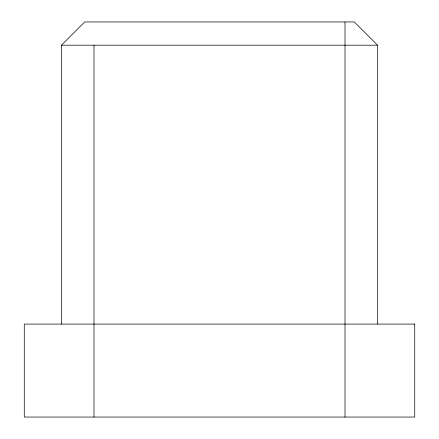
<?xml version="1.0" encoding="UTF-8"?>
<svg xmlns="http://www.w3.org/2000/svg" width="439" height="439" viewBox="0 0 439 439"><rect width="100%" height="100%" fill="white"/><g stroke="black" fill="none" stroke-linecap="round" stroke-linejoin="round"><path stroke-width="0.66" d="M61.46 324.086L61.46 45.19L84.7 21.95L354.3 21.95L377.54 45.19L377.54 324.086M61.46 45.19L377.54 45.19M345.005 21.95L345.005 417.05M93.995 45.19L93.995 417.05M414.723 324.086L24.277 324.086L24.277 417.05L414.723 417.05L414.723 324.086"/></g></svg>
